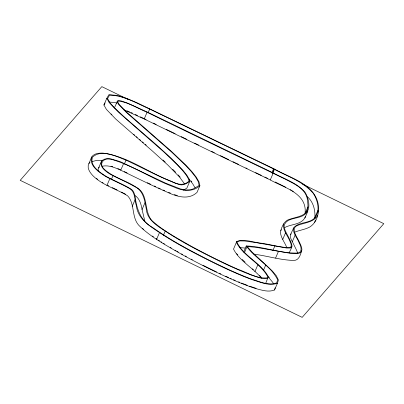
<?xml version="1.0" encoding="UTF-8"?>
<svg xmlns="http://www.w3.org/2000/svg" width="404" height="404" viewBox="0 0 404 404"><rect width="100%" height="100%" fill="white"/><g stroke="black" fill="none" stroke-linecap="round" stroke-linejoin="round"><path stroke-width="0.61" d="M102.56 166.155C108.873 164.948 115.115 167.68 120.756 170.21C136.072 177.578 151.263 185.244 166.867 192.001C176.179 196.43 188.365 200.505 196.995 192.43L199.884 185.724L198.99 181.84L196.192 177.058L191.779 171.493L186.052 165.307L171.781 151.697L127.018 112.519L119.119 104.368L117.786 102.015L118.382 101C128.639 102.333 137.648 108.398 147.081 112.277C192.93 134.779 239.062 156.722 284.997 179.043C293.92 183.825 306.181 188.592 307.505 200.167C307.964 204.752 309.035 210.62 304.707 213.761C300.591 216.706 295.44 217.387 290.729 218.928C284.285 220.049 281.669 226.619 280.432 232.3C280.881 237.936 284.835 242.476 286.84 247.627M314.847 218.498C315.474 210.671 313.6 202.126 307.419 196.793M183.472 190.198L186.865 188.128L189.754 181.421L189.254 179.25L186.976 175.356L183.068 170.422L171.301 158.343L156.212 144.642L125.371 117.943L113.938 107.272L109.974 102.813L107.565 98.546L109.55 95.132C124.033 95.379 136.739 103.464 149.672 109.035L274.417 169.342C287.769 176.442 303.151 181.542 313.257 193.349C317.908 200.369 320.816 212.196 313.969 218.64C308.131 223.745 298.263 221.821 293.471 228.053C292.668 231.174 289.769 234.002 290.496 237.411C291.107 239.804 292.511 241.88 293.536 244.107C295.026 247.112 296.632 250.081 297.758 253.247M184.522 183.85L179.533 177.053L167.822 165.024L152.762 151.349L115.65 118.983L106.409 109.403L103.919 105L106.808 98.293L108.898 94.698L117.655 95.46L126.922 98.51L137.219 102.848L274.513 169.054C290.006 178.108 313.842 183.507 318.12 203.651C319.67 211.989 317.352 222.291 309.802 226.987C304.934 229.659 299.263 230.154 294.223 232.376M289.284 252.853C290.047 249.94 293.072 247.086 291.587 243.92C291.042 242.365 290.34 240.87 289.628 239.38C287.784 234.886 284.34 230.856 284.057 225.866C286.204 217.403 297.647 219.251 303.737 215.201C311.742 210.534 308.999 198.551 304.894 192.001C296.546 182.633 283.951 178.8 273.225 172.927L147.273 112.034L126.573 102.727L120.811 100.833L117.726 100.566L114.383 107.908M253.959 254.172C267.18 255.878 280.124 260.03 293.486 260.434C299.364 260.747 300.717 253.828 301.934 249.495C301.707 246.733 300.359 244.243 299.228 241.764C297.177 236.911 289.693 228.053 298.041 225.245C304.742 222.639 313.519 222.387 317.574 215.564M283.643 223.922C282.527 230.755 288.4 236.209 290.38 242.42C291.451 244.218 292.016 247.92 288.885 247.713C279.74 247.298 270.857 244.566 261.817 243.269C253.667 242.637 244.713 238.562 236.759 241.466L233.522 249.101C239.537 261.08 253.146 267.837 261.454 278.199M293.471 228.053C292.794 233.704 297.662 238.254 299.369 243.395C301.076 246.405 302.798 252.162 297.849 253.03C280.447 253.641 263.65 246.526 246.248 245.945L243.602 252.096M265.711 283.265L268.342 276.674C260.949 263.014 244.218 256.429 237.148 242.663L237.471 241.809L238.38 241.228L239.88 240.91L244.718 240.991L256.757 242.718L286.663 248.031L290.39 247.99L291.643 247.288L291.935 246.708M106.808 98.293L109.297 102.697L118.539 112.277L163.448 151.591L177.129 164.635L182.421 170.347L186.294 175.23L188.532 179.058L189.001 181.103C183.896 186.209 176.826 184.406 171.251 181.229C148.197 172.634 127.689 156.333 102.914 153.096C100.076 153.045 97.162 153.227 94.546 154.434C90.94 156.055 90.602 160.464 88.885 163.559C86.628 167.811 89.865 172.432 92.698 175.498C102.379 185.259 116.145 188.734 127.603 195.814C135.391 203.924 131.022 218.428 139.885 226.376C152.283 238.102 167.65 246.172 182.295 254.692C198.975 263.802 215.968 272.352 233.371 279.997C240.855 283.224 248.425 286.269 256.212 288.709C262.146 290.188 268.564 292.461 274.543 289.961L275.185 287.784M274.543 289.961L277.432 283.255L278.396 279.987L276.331 275.781L272.215 270.877L251.95 251.96L247.172 246.491L256.298 247.374L291.759 253.576L298.445 253.434L300.116 252.808L301.233 251.884L301.803 250.748M284.825 227.502C291.536 223.836 302.237 224.861 305.424 216.574M314.686 222.271L315.468 220.034M236.759 241.466L236.411 242.39C243.365 256.237 260.146 262.817 267.594 276.432L267.17 277.861C257 278.992 247.435 272.498 238.037 269.352C221.483 262.075 205.318 253.929 189.451 245.263C176.543 237.764 163.019 230.684 151.919 220.574C143.465 211.07 148.965 194.066 136.436 187.385C126.341 180.537 113.771 177.73 104.606 169.544C97.758 163.847 104.136 156.893 111.453 159.358C133.3 165.61 152.404 179.118 173.75 186.926C182.042 190.925 192.546 192.516 199.884 185.724M91.774 156.853C88.663 165.807 99.359 172.321 105.646 176.452C113.484 180.734 121.796 184.093 129.553 188.527C135.608 191.824 134.365 200.268 136.401 205.883C137.814 218.776 149.682 226.088 159.514 232.568C178.467 245.167 198.834 255.474 219.236 265.484C229.947 270.579 240.764 275.472 251.894 279.593C260.045 281.997 268.923 286.34 277.432 283.255M117.029 101.758L118.443 104.257L126.437 112.504L171.205 151.692L185.436 165.261L191.132 171.412L195.506 176.932L198.268 181.648L199.137 185.406L194.061 188.517L190.87 189.744L185.244 189.986L180.275 188.885L165.372 183.062L120.205 161.635L111.14 158.954L106.631 158.752L104.848 159.05L102.263 160.332L101.47 161.267L98.122 169.074L98.167 171.22M101.47 161.267C99.273 167.069 105.964 171.554 110.156 174.205C118.114 178.411 126.462 181.876 134.254 186.406C143.4 190.183 144.688 200.495 146.258 208.984C147.137 219.811 157.035 225.791 165.231 231.093C183.199 243.021 202.515 252.758 221.847 262.252C231.709 266.938 241.653 271.468 251.894 275.26C257.03 276.619 262.479 279.755 267.877 278.235M106.949 185.386L109.838 178.679M111.292 179.613L112.979 175.7M120.756 170.21L123.639 163.504M124.326 164.069L126.013 160.156C116.352 156.454 101.581 148.692 92.491 157.181C89.446 165.898 99.849 172.261 105.979 176.285C114.357 180.952 123.457 184.3 131.568 189.446C133.795 191.031 134.406 193.92 135.052 196.41C136.714 208.838 140.602 221.119 152.54 227.401C170.806 240.436 190.723 250.904 210.721 260.989C224.19 267.63 237.804 274.038 251.894 279.27C259.817 281.598 268.443 285.86 276.725 282.881L277.649 279.745C270.69 265.686 255.182 258.535 246.248 245.945M273.16 173.225L270.271 179.931L226.881 159.1L144.193 118.983L147.081 112.277M147.985 112.943L149.672 109.035M132.204 206.393L135.093 199.687M144.834 221.205L142.062 209.504L144.95 202.798M156.626 239.274L159.514 232.568M163.307 235.562L165.231 231.093M271.821 172.862L273.508 168.948M272.427 173.149L274.114 169.236M272.73 173.25L274.417 169.342M244.708 252.051L246.874 247.016M254.909 271.614L257.797 264.908M263.514 270.155L265.68 265.125M272.912 250.505L274.836 246.036M282.744 239.36L285.633 232.654M275.573 258.07L278.462 251.364M292.314 241.678L295.203 234.971M307.939 206.924L305.05 213.63C307.545 193.173 283.936 187.698 270.241 179.921M304.934 217.973L307.823 211.267M314.958 217.256L317.847 210.55M318.099 211.938L318.579 210.817M280.755 230.628L281.27 229.699M290.582 234.764L291.127 233.78M103.919 105L105.116 102.944M88.885 163.559L90.016 162.226M98.581 167.973L99.374 167.039M189.754 181.421C186.628 183.547 182.765 186.002 178.871 184.416C160.62 177.821 143.587 168.306 126.013 160.156M92.314 161.524L97.157 160.282L102.672 160.444M239.648 247.571L245.193 248.071M109.045 102.05L114.999 102.566L116.69 103.121M110.974 166.216L112.787 166.746M174.366 194.617L177.386 195.592M249.596 286.178L256.106 288.355M241.471 283.078L247.268 285.31M168.66 192.41L170.352 193.097M233.492 279.725L235.204 280.442M238.623 281.881L239.764 282.361M126.957 110.817L129.684 111.964M130.775 112.423L132.411 113.115M123.659 109.747L144.193 118.983M163.044 190.011L164.726 190.744M117.832 168.574L120.412 169.731M225.7 276.24L228.482 277.482M230.154 278.23L231.265 278.73M158.525 187.971L160.221 188.739M154.257 185.997L155.823 186.724M219.231 273.215L220.842 273.973M135.264 114.453L137.542 115.529M140.395 116.867L144.385 118.741M266.913 178.038L267.872 178.492M264.908 177.088L266.413 177.8M147.334 182.724L150.566 184.264M259.307 174.407L261.262 175.346M255.616 172.634L258.818 174.174M107.181 185.168L108.716 185.906M228.699 159.646L220.463 155.656M233.002 161.726L235.158 162.767M235.694 163.029L238.537 164.398M245.925 167.963L247.061 168.513M112.317 187.628L117.069 189.931M166.236 129.356L175.149 133.684M181.27 136.658L186.83 139.355M194.627 143.137L198.541 145.031M211.479 151.308L214.317 152.682M144.945 119.013L146.066 119.559M153.358 123.104L156.166 124.462M124.286 171.594L127.083 172.952M127.917 99.318L101.818 86.638L20.2 180.33L302.182 317.362L383.8 223.67L302.667 184.239M275.195 182.002L278.194 183.466M207.833 267.701L216.544 271.953M278.689 183.714L285.653 187.219M202.954 265.231L207.287 267.423M121.437 192.087L123.286 193.036M191.228 259.161L192.284 259.716M123.745 193.274L125.599 194.268M185.295 255.964L186.375 256.545M290.269 189.703L291.345 190.304M174.998 250.248L176.083 250.854M177.164 251.46L178.25 252.071M181.507 253.894L182.588 254.5M170.195 247.44L171.261 248.061M292.309 190.88L293.274 191.456M163.448 243.344L164.473 243.981M102.121 182.371L103.096 182.992M158.509 240.133L159.479 240.779M160.938 241.749L161.908 242.395M156.166 238.572L157.05 239.163M152.429 236.042L153.414 236.714M96.394 178.361L97.793 179.437M134.663 195.258C139.582 198.319 141.132 204.166 142.062 209.504M133.643 134.34L134.547 135.118M136.36 136.673L137.264 137.451M139.617 139.476L140.562 140.289M142.445 141.91L143.385 142.718M145.273 144.339L146.218 145.162M252.444 268.877L253.318 269.665M142.435 228.351L143.698 229.497M162.953 159.994L165.226 162.1M245.127 262.191L242.188 259.419M268.478 276.765L269.327 277.583M259.535 275.528L260.883 276.826M111.05 113.978L111.913 114.817M172.71 169.276L175.674 172.271M178.134 174.922L180.179 177.134M236.658 253.712L237.789 254.964M268.7 277.528L272.756 282.356L273.508 283.891M191.097 180.982L191.834 181.906M188.976 179.038L192.622 183.638L195.076 187.83"/></g></svg>
